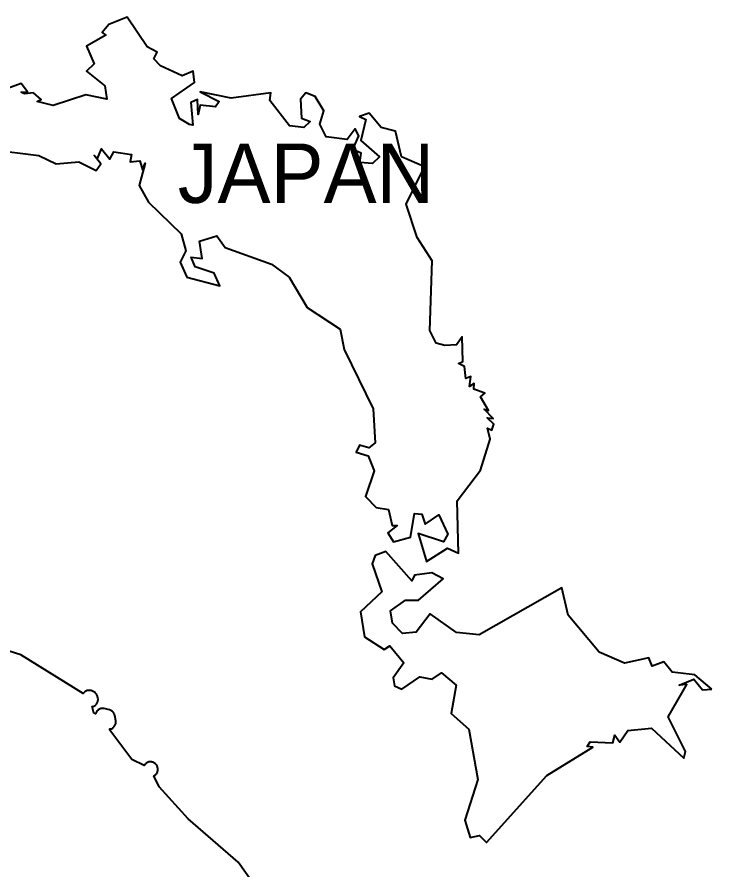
# Model space of a CAD drawing. Header units: metres. Extents: x 0 to 1325, y -1 to 773.
# Drawn here: x 1155.2 to 1199.2, y 204.6 to 258.6 of the extents above; entities that cross this region are included whole.
import ezdxf
from ezdxf.enums import TextEntityAlignment as Align

# ---------------------------------------------------------------- set-up
doc = ezdxf.new("R2010")
doc.units = ezdxf.units.M

msp = doc.modelspace()

# ---------------------------------------------------------------- linework, layer by layer
at = {"layer": 'CUT'}
for points in [[(1153.49, 250.238), (1156.57, 249.858), (1157.67, 249.328), (1159.11, 249.458), (1160.21, 248.908), (1160.5, 249.328), (1160.07, 249.858), (1160.29, 249.668), (1160.55, 250.268), (1161.08, 249.618), (1161.32, 250.078), (1162.45, 249.908), (1162.36, 249.448), (1162.98, 249.508), (1163.13, 248.938), (1163.31, 249.368), (1162.92, 247.958), (1163.51, 246.888), (1165.59, 244.878), (1165.88, 243.818), (1165.52, 243.098), (1165.94, 242.148), (1168.03, 241.588), (1167.68, 242.398), (1166.48, 242.798), (1166.22, 243.408), (1166.91, 243.318), (1166.76, 244.428), (1167.84, 244.768), (1168.38, 244.018), (1171.32, 242.958), (1172.44, 242.138), (1173.57, 240.218), (1175.66, 238.838), (1175.91, 237.548), (1177.76, 233.788), (1177.88, 231.638), (1177.49, 231.318), (1176.89, 231.498), (1176.68, 231.048), (1177.43, 230.808), (1177.82, 229.858), (1177.26, 228.228), (1177.95, 227.538), (1178.73, 227.418), (1178.96, 226.398), (1179.28, 226.408), (1178.68, 225.938), (1179.04, 225.358), (1180.11, 225.668), (1180.37, 227.168), (1180.84, 227.108), (1181.05, 226.478), (1181.92, 227.078), (1182.48, 225.838), (1182.22, 225.358), (1180.6, 225.888), (1181.14, 224.118), (1182.47, 224.968), (1183.17, 224.648), (1183.07, 227.968), (1184.56, 229.898), (1185.16, 231.868), (1184.99, 232.568), (1185.27, 232.448), (1185.4, 232.828), (1184.97, 233.218), (1185.35, 233.188), (1184.79, 233.778), (1185.07, 233.688), (1184.56, 234.548), (1184.82, 234.778), (1184.14, 235.048), (1184.15, 235.408), (1183.85, 235.218), (1183.94, 235.838), (1183.62, 235.708), (1183.54, 236.478), (1183.16, 236.658), (1183.43, 236.788), (1183.39, 238.348), (1183.03, 237.858), (1182.3, 237.798), (1181.75, 237.948), (1181.34, 238.758), (1181.49, 243.168), (1180.54, 244.648), (1179.85, 246.768), (1181.01, 249.128), (1179.56, 249.778), (1179.17, 251.398), (1178.27, 251.628), (1177.51, 252.528), (1176.88, 252.318), (1177.3, 252.138), (1176.97, 250.808), (1178.15, 249.768), (1177.72, 249.348), (1176.91, 249.408), (1177, 249.998), (1176.46, 250.238), (1176.84, 251.098), (1176.62, 251.548), (1176.1, 250.858), (1174.77, 251.038), (1174.38, 251.828), (1174.62, 252.678), (1174.07, 253.598), (1173.49, 253.818), (1173.16, 253.418), (1173.22, 252.218), (1173.76, 252.008), (1173.37, 251.628), (1172.46, 251.738), (1171.21, 253.338), (1171.28, 253.828), (1168.75, 253.478), (1166.8, 253.888), (1167.99, 253.278), (1167.77, 252.938), (1166.8, 253.038), (1166.66, 252.458), (1166.63, 253.398), (1166.21, 253.218), (1166.32, 251.768), (1166.11, 251.808), (1165.48, 252.208), (1164.97, 253.468), (1166.43, 254.488), (1166.35, 255.188), (1165.66, 254.908), (1164.29, 255.528), (1163.86, 255.978), (1164.06, 256.408), (1163.44, 256.738), (1162.17, 258.628), (1161.01, 258.148), (1160.58, 257.648), (1160.82, 257.478), (1159.59, 256.788), (1160.07, 255.668), (1159.6, 255.188), (1160.75, 254.278), (1160.89, 253.418), (1159.54, 253.698), (1157.48, 253.028), (1156.46, 253.268), (1156.72, 253.398), (1156.24, 253.818), (1155.67, 253.768), (1155.46, 253.858), (1155.86, 253.878), (1155.46, 254.418), (1154.59, 254.108)], [(1171.68, 201.568), (1169.21, 205.048), (1166.04, 207.798), (1164.19, 209.838), (1163.86, 210.528), (1163.88, 210.538), (1163.92, 210.558), (1163.95, 210.588), (1163.98, 210.618), (1164.01, 210.648), (1164.04, 210.678), (1164.06, 210.718), (1164.08, 210.758), (1164.1, 210.798), (1164.11, 210.838), (1164.12, 210.888), (1164.12, 210.928), (1164.12, 210.968), (1164.11, 211.018), (1164.1, 211.058), (1164.09, 211.098), (1164.07, 211.138), (1164.06, 211.158), (1164.04, 211.198), (1164.02, 211.228), (1163.99, 211.258), (1163.96, 211.288), (1163.93, 211.318), (1163.9, 211.338), (1163.86, 211.358), (1163.84, 211.368), (1163.8, 211.388), (1163.76, 211.398), (1163.72, 211.408), (1163.67, 211.418), (1163.63, 211.418), (1163.59, 211.418), (1163.54, 211.408), (1163.5, 211.398), (1163.46, 211.378), (1163.42, 211.358), (1163.38, 211.338), (1163.35, 211.308), (1163.32, 211.278), (1163.29, 211.248), (1163.26, 211.218), (1163.24, 211.178), (1162.46, 211.568), (1161.08, 213.428), (1161.07, 213.498), (1161.08, 213.498), (1161.13, 213.508), (1161.17, 213.518), (1161.21, 213.538), (1161.25, 213.558), (1161.28, 213.588), (1161.31, 213.618), (1161.34, 213.648), (1161.37, 213.688), (1161.39, 213.718), (1161.41, 213.758), (1161.43, 213.798), (1161.44, 213.848), (1161.45, 213.888), (1161.45, 213.928), (1161.45, 213.978), (1161.44, 214.018), (1161.38, 214.348), (1161.37, 214.388), (1161.36, 214.428), (1161.34, 214.468), (1161.32, 214.508), (1161.3, 214.548), (1161.27, 214.578), (1161.24, 214.608), (1161.2, 214.638), (1161.17, 214.658), (1161.13, 214.678), (1161.09, 214.698), (1161.05, 214.708), (1160.72, 214.788), (1160.67, 214.798), (1160.63, 214.798), (1160.59, 214.798), (1160.54, 214.788), (1160.5, 214.788), (1160.46, 214.768), (1160.42, 214.758), (1160.38, 214.738), (1160.34, 214.708), (1160.31, 214.678), (1160.28, 214.648), (1160.25, 214.618), (1160.22, 214.578), (1160.2, 214.538), (1160.19, 214.498), (1160.17, 214.468), (1160.05, 214.498), (1159.96, 214.918), (1159.97, 214.918), (1160.01, 214.928), (1160.05, 214.948), (1160.09, 214.968), (1160.13, 214.988), (1160.16, 215.018), (1160.2, 215.048), (1160.22, 215.078), (1160.25, 215.118), (1160.27, 215.158), (1160.29, 215.198), (1160.3, 215.238), (1160.31, 215.278), (1160.32, 215.328), (1160.32, 215.368), (1160.32, 215.408), (1160.31, 215.458), (1160.29, 215.548), (1160.28, 215.588), (1160.26, 215.628), (1160.24, 215.668), (1160.22, 215.708), (1160.19, 215.738), (1160.16, 215.778), (1160.13, 215.808), (1160.09, 215.828), (1160.01, 215.878), (1159.97, 215.898), (1159.93, 215.918), (1159.89, 215.928), (1159.84, 215.938), (1159.8, 215.948), (1159.76, 215.948), (1159.71, 215.948), (1159.67, 215.938), (1159.63, 215.928), (1159.59, 215.908), (1159.55, 215.888), (1159.51, 215.868), (1159.47, 215.838), (1159.44, 215.808), (1159.41, 215.768), (1159.39, 215.738), (1155.42, 218.208), (1153.25, 218.868)]]:
    msp.add_lwpolyline(points, dxfattribs=at)
msp.add_lwpolyline([(1199.22, 216.018), (1198.13, 216.928), (1196.69, 217.108), (1196.18, 217.748), (1195.44, 217.478), (1195.23, 218.018), (1193.69, 217.668), (1192.08, 218.378), (1190.1, 220.708), (1189.71, 222.438), (1184.47, 219.468), (1183.03, 219.618), (1181.37, 220.798), (1180.48, 219.628), (1179.62, 219.558), (1178.98, 220.208), (1178.85, 220.978), (1179.8, 221.658), (1180.63, 221.668), (1182.19, 223.008), (1181.48, 223.398), (1180.38, 223.248), (1180.21, 222.888), (1178.55, 224.758), (1177.88, 224.498), (1177.7, 223.968), (1178.31, 222.198), (1176.96, 220.928), (1177.2, 219.348), (1178.45, 218.528), (1178.81, 218.768), (1179.7, 217.698), (1179.02, 216.748), (1179.1, 216.228), (1179.57, 216.018), (1180.71, 216.808), (1181.5, 216.658), (1182.08, 217.058), (1183.02, 216.268), (1182.7, 214.488), (1183.82, 213.478), (1184.39, 210.298), (1183.57, 207.728), (1183.91, 206.618), (1184.49, 206.748), (1184.94, 206.298), (1188.75, 210.548), (1191.68, 212.348), (1191.32, 212.378), (1191.5, 212.688), (1192.94, 212.618), (1193.06, 213.108), (1193.39, 212.668), (1193.9, 213.398), (1195.4, 213.558), (1197.44, 211.638), (1197.55, 212.078), (1196.45, 214.278), (1197.63, 216.318), (1197.15, 216.268), (1198.08, 216.658), (1198.62, 215.988), (1199.22, 216.018)], close=True, dxfattribs=at)

# ---------------------------------------------------------------- texts
at = {"layer": 'ENGRAVE'}
msp.add_text('JAPAN', height=3.767, dxfattribs=at).set_placement((1173.494, 246.844), align=Align.CENTER)

doc.saveas('drawing.dxf')
